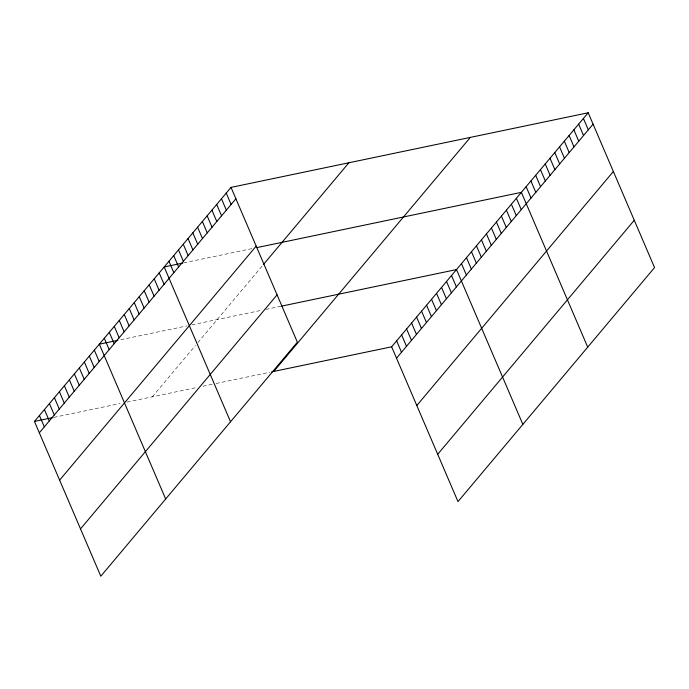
<?xml version="1.0" encoding="UTF-8"?>
<svg xmlns="http://www.w3.org/2000/svg" width="689" height="689" viewBox="0 0 689 689"><rect width="100%" height="100%" fill="white"/><g stroke="black" fill="none" stroke-linecap="round" stroke-linejoin="round"><path stroke-width="0.52" stroke-dasharray="3.44 2.58" d="M152.321 396.804L195.357 345.559M197.855 342.588L262.096 266.1M183.662 262.897L251.855 248.651M120.747 339.72L186.986 325.88M191.861 324.863L261.717 310.265M265.765 309.421L280.948 306.252M53.931 417.353L120.179 403.521M126.991 402.092L196.847 387.502M202.928 386.228L213.047 384.118M216.079 383.48L269.718 372.275"/><path stroke-width="1.03" d="M231.013 187.391L297.364 342.192L100.801 576.228L34.45 421.427L231.013 187.391L588.199 112.772L654.55 267.573L457.987 501.609L391.636 346.808L588.199 112.772M39.333 432.813L235.896 198.785M59.616 480.138L256.179 246.111M263.344 264.619L348.884 162.768M80.51 528.902L277.081 294.866M273.766 371.431L470.329 137.395M396.519 358.194L593.083 124.158M416.802 405.52L613.365 171.483M437.704 454.284L634.268 220.247M182.688 263.095L164.18 266.962L230.531 421.763M256.73 247.635L521.375 192.343L587.717 347.144M117.828 340.332L99.319 344.199L165.661 498.991M281.956 306.037L456.506 269.58L522.848 424.372M34.45 421.427L52.958 417.56M271.742 371.853L391.636 346.808M583.428 118.456L588.311 129.842M578.657 124.141L583.54 135.526M573.885 129.825L578.76 141.211M569.105 135.509L573.989 146.895M564.334 141.193L569.217 152.579M559.563 146.878L564.437 158.263M554.783 152.562L559.666 163.948M550.011 158.246L554.895 169.632M545.24 163.93L550.123 175.316M540.469 169.615L545.344 181M535.689 175.29L540.572 186.685M530.918 180.974L535.801 192.369M526.146 186.659L531.021 198.053M516.38 198.286L521.263 209.671M511.393 204.228L516.276 215.614M506.398 210.171L511.281 221.557M501.411 216.105L506.294 227.499M496.424 222.047L501.299 233.433M491.429 227.99L496.313 239.376M486.443 233.933L491.326 245.318M481.456 239.875L486.331 251.261M476.461 245.809L481.344 257.204M471.474 251.752L476.357 263.138M466.487 257.695L471.362 269.08M461.492 263.637L466.375 275.023M451.519 275.514L456.394 286.908M446.524 281.457L451.407 292.842M441.537 287.399L446.412 298.785M436.542 293.342L441.425 304.727M431.555 299.284L436.438 310.67M426.569 305.218L431.443 316.604M421.573 311.161L426.457 322.547M416.587 317.104L421.47 328.489M411.6 323.046L416.475 334.432M406.605 328.98L411.488 340.375M401.618 334.923L406.501 346.309M396.631 340.866L401.506 352.251M226.242 193.075L231.125 204.461M221.47 198.759L226.345 210.145M216.69 204.444L221.574 215.829M211.919 210.128L216.802 221.513M207.148 215.812L212.031 227.198M202.377 221.496L207.251 232.882M197.597 227.181L202.48 238.566M192.825 232.865L197.709 244.251M188.054 238.549L192.929 249.935M183.274 244.233L188.157 255.619M178.503 249.918L183.386 261.303M173.731 255.602L178.615 266.988M168.96 261.277L173.835 272.672M159.193 272.904L164.077 284.29M154.207 278.847L159.081 290.233M149.212 284.79L154.095 296.175M144.225 290.732L149.108 302.118M139.238 296.666L144.113 308.061M134.243 302.609L139.126 313.995M129.256 308.551L134.131 319.937M124.261 314.494L129.144 325.88M119.275 320.428L124.158 331.822M114.288 326.371L119.163 337.756M109.293 332.313L114.176 343.699M104.306 338.256L109.189 349.642M94.324 350.133L99.207 361.527M89.337 356.075L94.221 367.461M84.351 362.018L89.225 373.404M79.356 367.96L84.239 379.346M74.369 373.903L79.252 385.289M69.382 379.837L74.257 391.231M64.387 385.78L69.27 397.165M59.4 391.722L64.275 403.108M54.405 397.665L59.288 409.051M49.419 403.608L54.302 414.993M44.432 409.542L49.307 420.936M39.437 415.484L44.32 426.87"/></g></svg>
